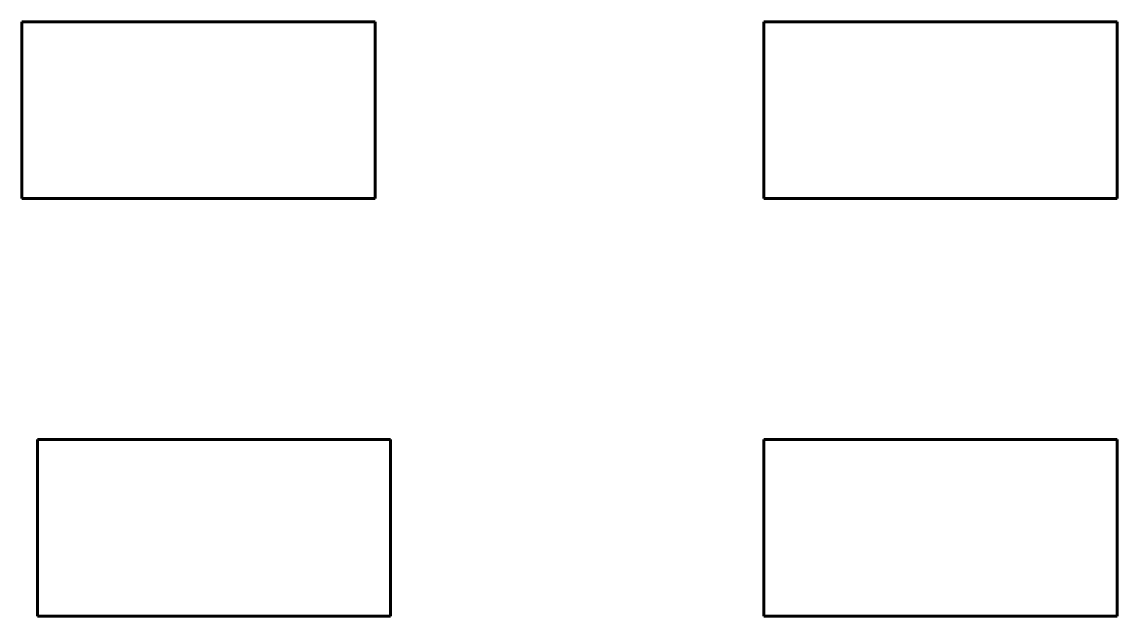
# Model space of a CAD drawing. Extents: x 0 to 297, y 0 to 292.
# Drawn here: x 85.09 to 92.84, y 102.18 to 106.38 of the extents above; entities that cross this region are included whole.
import ezdxf

# ---------------------------------------------------------------- set-up
doc = ezdxf.new("R2010")
doc.units = 0
doc.header["$MEASUREMENT"] = 0
doc.linetypes.add('K5LT_BASIC', pattern=[0])
doc.layers.add('Системный слой', color=7, linetype='Continuous')

# ---------------------------------------------------------------- blocks, each defined once
blk = doc.blocks.new('*U')
at = {"layer": 'Системный слой', "linetype": 'K5LT_BASIC', "lineweight": 60}
for p, q in [((87.5871, 106.3791), (85.0871, 106.3791)), ((85.0871, 106.3791), (85.0871, 105.1291)), ((87.5871, 105.1291), (87.5871, 106.3791)), ((92.8372, 106.3791), (90.3372, 106.3791)), ((90.3372, 106.3791), (90.3372, 105.1291)), ((92.8372, 105.1291), (92.8372, 106.3791)), ((85.0871, 105.1291), (87.5871, 105.1291)), ((90.3372, 105.1291), (92.8372, 105.1291)), ((87.6964, 103.4259), (85.1964, 103.4259)), ((85.1964, 103.4259), (85.1964, 102.1759)), ((87.6964, 102.1759), (87.6964, 103.4259)), ((92.8372, 103.4259), (90.3372, 103.4259)), ((90.3372, 103.4259), (90.3372, 102.1759)), ((92.8372, 102.1759), (92.8372, 103.4259)), ((85.1964, 102.1759), (87.6964, 102.1759)), ((90.3372, 102.1759), (92.8372, 102.1759))]:
    blk.add_line(p, q, dxfattribs=at)

msp = doc.modelspace()

# ---------------------------------------------------------------- block references
at = {"layer": 'Системный слой'}
msp.add_blockref('*U', (0, 0), dxfattribs=at)
msp.add_blockref('*U', (0, 0), dxfattribs=at)
msp.add_blockref('*U', (0, 0), dxfattribs=at)
msp.add_blockref('*U', (0, 0), dxfattribs=at)
msp.add_blockref('*U', (0, 0), dxfattribs=at)
msp.add_blockref('*U', (0, 0), dxfattribs=at)
msp.add_blockref('*U', (0, 0), dxfattribs=at)
msp.add_blockref('*U', (0, 0), dxfattribs=at)
msp.add_blockref('*U', (0, 0), dxfattribs=at)
msp.add_blockref('*U', (0, 0), dxfattribs=at)
msp.add_blockref('*U', (0, 0), dxfattribs=at)
msp.add_blockref('*U', (0, 0), dxfattribs=at)
msp.add_blockref('*U', (0, 0), dxfattribs=at)
msp.add_blockref('*U', (0, 0), dxfattribs=at)
msp.add_blockref('*U', (0, 0), dxfattribs=at)
msp.add_blockref('*U', (0, 0), dxfattribs=at)
msp.add_blockref('*U', (0, 0), dxfattribs=at)
msp.add_blockref('*U', (0, 0), dxfattribs=at)
msp.add_blockref('*U', (0, 0), dxfattribs=at)
msp.add_blockref('*U', (0, 0), dxfattribs=at)
msp.add_blockref('*U', (0, 0), dxfattribs=at)
msp.add_blockref('*U', (0, 0), dxfattribs=at)
msp.add_blockref('*U', (0, 0), dxfattribs=at)
msp.add_blockref('*U', (0, 0), dxfattribs=at)
msp.add_blockref('*U', (0, 0), dxfattribs=at)
msp.add_blockref('*U', (0, 0), dxfattribs=at)
msp.add_blockref('*U', (0, 0), dxfattribs=at)
msp.add_blockref('*U', (0, 0), dxfattribs=at)
msp.add_blockref('*U', (0, 0), dxfattribs=at)
msp.add_blockref('*U', (0, 0), dxfattribs=at)
msp.add_blockref('*U', (0, 0), dxfattribs=at)
msp.add_blockref('*U', (0, 0), dxfattribs=at)
msp.add_blockref('*U', (0, 0), dxfattribs=at)
msp.add_blockref('*U', (0, 0), dxfattribs=at)
msp.add_blockref('*U', (0, 0), dxfattribs=at)
msp.add_blockref('*U', (0, 0), dxfattribs=at)
msp.add_blockref('*U', (0, 0), dxfattribs=at)
msp.add_blockref('*U', (0, 0), dxfattribs=at)
msp.add_blockref('*U', (0, 0), dxfattribs=at)
msp.add_blockref('*U', (0, 0), dxfattribs=at)
msp.add_blockref('*U', (0, 0), dxfattribs=at)
msp.add_blockref('*U', (0, 0), dxfattribs=at)
msp.add_blockref('*U', (0, 0), dxfattribs=at)
msp.add_blockref('*U', (0, 0), dxfattribs=at)
msp.add_blockref('*U', (0, 0), dxfattribs=at)
msp.add_blockref('*U', (0, 0), dxfattribs=at)
msp.add_blockref('*U', (0, 0), dxfattribs=at)
msp.add_blockref('*U', (0, 0), dxfattribs=at)
msp.add_blockref('*U', (0, 0), dxfattribs=at)
msp.add_blockref('*U', (0, 0), dxfattribs=at)
msp.add_blockref('*U', (0, 0), dxfattribs=at)
msp.add_blockref('*U', (0, 0), dxfattribs=at)
msp.add_blockref('*U', (0, 0), dxfattribs=at)
msp.add_blockref('*U', (0, 0), dxfattribs=at)
msp.add_blockref('*U', (0, 0), dxfattribs=at)
msp.add_blockref('*U', (0, 0), dxfattribs=at)
msp.add_blockref('*U', (0, 0), dxfattribs=at)
msp.add_blockref('*U', (0, 0), dxfattribs=at)
msp.add_blockref('*U', (0, 0), dxfattribs=at)
msp.add_blockref('*U', (0, 0), dxfattribs=at)
msp.add_blockref('*U', (0, 0), dxfattribs=at)
msp.add_blockref('*U', (0, 0), dxfattribs=at)
msp.add_blockref('*U', (0, 0), dxfattribs=at)
msp.add_blockref('*U', (0, 0), dxfattribs=at)
msp.add_blockref('*U', (0, 0), dxfattribs=at)
msp.add_blockref('*U', (0, 0), dxfattribs=at)
msp.add_blockref('*U', (0, 0), dxfattribs=at)
msp.add_blockref('*U', (0, 0), dxfattribs=at)
msp.add_blockref('*U', (0, 0), dxfattribs=at)
msp.add_blockref('*U', (0, 0), dxfattribs=at)
msp.add_blockref('*U', (0, 0), dxfattribs=at)
msp.add_blockref('*U', (0, 0), dxfattribs=at)
msp.add_blockref('*U', (0, 0), dxfattribs=at)
msp.add_blockref('*U', (0, 0), dxfattribs=at)
msp.add_blockref('*U', (0, 0), dxfattribs=at)
msp.add_blockref('*U', (0, 0), dxfattribs=at)
msp.add_blockref('*U', (0, 0), dxfattribs=at)
msp.add_blockref('*U', (0, 0), dxfattribs=at)
msp.add_blockref('*U', (0, 0), dxfattribs=at)
msp.add_blockref('*U', (0, 0), dxfattribs=at)
msp.add_blockref('*U', (0, 0), dxfattribs=at)
msp.add_blockref('*U', (0, 0), dxfattribs=at)
msp.add_blockref('*U', (0, 0), dxfattribs=at)
msp.add_blockref('*U', (0, 0), dxfattribs=at)
msp.add_blockref('*U', (0, 0), dxfattribs=at)
msp.add_blockref('*U', (0, 0), dxfattribs=at)
msp.add_blockref('*U', (0, 0), dxfattribs=at)
msp.add_blockref('*U', (0, 0), dxfattribs=at)
msp.add_blockref('*U', (0, 0), dxfattribs=at)
msp.add_blockref('*U', (0, 0), dxfattribs=at)
msp.add_blockref('*U', (0, 0), dxfattribs=at)
msp.add_blockref('*U', (0, 0), dxfattribs=at)
msp.add_blockref('*U', (0, 0), dxfattribs=at)
msp.add_blockref('*U', (0, 0), dxfattribs=at)
msp.add_blockref('*U', (0, 0), dxfattribs=at)
msp.add_blockref('*U', (0, 0), dxfattribs=at)
msp.add_blockref('*U', (0, 0), dxfattribs=at)
msp.add_blockref('*U', (0, 0), dxfattribs=at)
msp.add_blockref('*U', (0, 0), dxfattribs=at)
msp.add_blockref('*U', (0, 0), dxfattribs=at)
msp.add_blockref('*U', (0, 0), dxfattribs=at)
msp.add_blockref('*U', (0, 0), dxfattribs=at)
msp.add_blockref('*U', (0, 0), dxfattribs=at)
msp.add_blockref('*U', (0, 0), dxfattribs=at)
msp.add_blockref('*U', (0, 0), dxfattribs=at)
msp.add_blockref('*U', (0, 0), dxfattribs=at)
msp.add_blockref('*U', (0, 0), dxfattribs=at)
msp.add_blockref('*U', (0, 0), dxfattribs=at)
msp.add_blockref('*U', (0, 0), dxfattribs=at)
msp.add_blockref('*U', (0, 0), dxfattribs=at)
msp.add_blockref('*U', (0, 0), dxfattribs=at)
msp.add_blockref('*U', (0, 0), dxfattribs=at)
msp.add_blockref('*U', (0, 0), dxfattribs=at)
msp.add_blockref('*U', (0, 0), dxfattribs=at)
msp.add_blockref('*U', (0, 0), dxfattribs=at)
msp.add_blockref('*U', (0, 0), dxfattribs=at)
msp.add_blockref('*U', (0, 0), dxfattribs=at)
msp.add_blockref('*U', (0, 0), dxfattribs=at)
msp.add_blockref('*U', (0, 0), dxfattribs=at)
msp.add_blockref('*U', (0, 0), dxfattribs=at)
msp.add_blockref('*U', (0, 0), dxfattribs=at)
msp.add_blockref('*U', (0, 0), dxfattribs=at)
msp.add_blockref('*U', (0, 0), dxfattribs=at)
msp.add_blockref('*U', (0, 0), dxfattribs=at)
msp.add_blockref('*U', (0, 0), dxfattribs=at)
msp.add_blockref('*U', (0, 0), dxfattribs=at)
msp.add_blockref('*U', (0, 0), dxfattribs=at)
msp.add_blockref('*U', (0, 0), dxfattribs=at)
msp.add_blockref('*U', (0, 0), dxfattribs=at)
msp.add_blockref('*U', (0, 0), dxfattribs=at)
msp.add_blockref('*U', (0, 0), dxfattribs=at)
msp.add_blockref('*U', (0, 0), dxfattribs=at)
msp.add_blockref('*U', (0, 0), dxfattribs=at)
msp.add_blockref('*U', (0, 0), dxfattribs=at)
msp.add_blockref('*U', (0, 0), dxfattribs=at)
msp.add_blockref('*U', (0, 0), dxfattribs=at)
msp.add_blockref('*U', (0, 0), dxfattribs=at)
msp.add_blockref('*U', (0, 0), dxfattribs=at)
msp.add_blockref('*U', (0, 0), dxfattribs=at)
msp.add_blockref('*U', (0, 0), dxfattribs=at)
msp.add_blockref('*U', (0, 0), dxfattribs=at)
msp.add_blockref('*U', (0, 0), dxfattribs=at)
msp.add_blockref('*U', (0, 0), dxfattribs=at)
msp.add_blockref('*U', (0, 0), dxfattribs=at)
msp.add_blockref('*U', (0, 0), dxfattribs=at)
msp.add_blockref('*U', (0, 0), dxfattribs=at)
msp.add_blockref('*U', (0, 0), dxfattribs=at)
msp.add_blockref('*U', (0, 0), dxfattribs=at)
msp.add_blockref('*U', (0, 0), dxfattribs=at)
msp.add_blockref('*U', (0, 0), dxfattribs=at)
msp.add_blockref('*U', (0, 0), dxfattribs=at)
msp.add_blockref('*U', (0, 0), dxfattribs=at)
msp.add_blockref('*U', (0, 0), dxfattribs=at)
msp.add_blockref('*U', (0, 0), dxfattribs=at)
msp.add_blockref('*U', (0, 0), dxfattribs=at)
msp.add_blockref('*U', (0, 0), dxfattribs=at)
msp.add_blockref('*U', (0, 0), dxfattribs=at)
msp.add_blockref('*U', (0, 0), dxfattribs=at)
msp.add_blockref('*U', (0, 0), dxfattribs=at)
msp.add_blockref('*U', (0, 0), dxfattribs=at)
msp.add_blockref('*U', (0, 0), dxfattribs=at)
msp.add_blockref('*U', (0, 0), dxfattribs=at)
msp.add_blockref('*U', (0, 0), dxfattribs=at)
msp.add_blockref('*U', (0, 0), dxfattribs=at)
msp.add_blockref('*U', (0, 0), dxfattribs=at)
msp.add_blockref('*U', (0, 0), dxfattribs=at)
msp.add_blockref('*U', (0, 0), dxfattribs=at)
msp.add_blockref('*U', (0, 0), dxfattribs=at)
msp.add_blockref('*U', (0, 0), dxfattribs=at)
msp.add_blockref('*U', (0, 0), dxfattribs=at)
msp.add_blockref('*U', (0, 0), dxfattribs=at)
msp.add_blockref('*U', (0, 0), dxfattribs=at)
msp.add_blockref('*U', (0, 0), dxfattribs=at)
msp.add_blockref('*U', (0, 0), dxfattribs=at)
msp.add_blockref('*U', (0, 0), dxfattribs=at)
msp.add_blockref('*U', (0, 0), dxfattribs=at)
msp.add_blockref('*U', (0, 0), dxfattribs=at)
msp.add_blockref('*U', (0, 0), dxfattribs=at)
msp.add_blockref('*U', (0, 0), dxfattribs=at)
msp.add_blockref('*U', (0, 0), dxfattribs=at)
msp.add_blockref('*U', (0, 0), dxfattribs=at)
msp.add_blockref('*U', (0, 0), dxfattribs=at)
msp.add_blockref('*U', (0, 0), dxfattribs=at)
msp.add_blockref('*U', (0, 0), dxfattribs=at)
msp.add_blockref('*U', (0, 0), dxfattribs=at)
msp.add_blockref('*U', (0, 0), dxfattribs=at)
msp.add_blockref('*U', (0, 0), dxfattribs=at)
msp.add_blockref('*U', (0, 0), dxfattribs=at)
msp.add_blockref('*U', (0, 0), dxfattribs=at)
msp.add_blockref('*U', (0, 0), dxfattribs=at)
msp.add_blockref('*U', (0, 0), dxfattribs=at)
msp.add_blockref('*U', (0, 0), dxfattribs=at)
msp.add_blockref('*U', (0, 0), dxfattribs=at)
msp.add_blockref('*U', (0, 0), dxfattribs=at)
msp.add_blockref('*U', (0, 0), dxfattribs=at)
msp.add_blockref('*U', (0, 0), dxfattribs=at)
msp.add_blockref('*U', (0, 0), dxfattribs=at)
msp.add_blockref('*U', (0, 0), dxfattribs=at)
msp.add_blockref('*U', (0, 0), dxfattribs=at)
msp.add_blockref('*U', (0, 0), dxfattribs=at)
msp.add_blockref('*U', (0, 0), dxfattribs=at)
msp.add_blockref('*U', (0, 0), dxfattribs=at)
msp.add_blockref('*U', (0, 0), dxfattribs=at)
msp.add_blockref('*U', (0, 0), dxfattribs=at)
msp.add_blockref('*U', (0, 0), dxfattribs=at)
msp.add_blockref('*U', (0, 0), dxfattribs=at)
msp.add_blockref('*U', (0, 0), dxfattribs=at)
msp.add_blockref('*U', (0, 0), dxfattribs=at)
msp.add_blockref('*U', (0, 0), dxfattribs=at)
msp.add_blockref('*U', (0, 0), dxfattribs=at)
msp.add_blockref('*U', (0, 0), dxfattribs=at)
msp.add_blockref('*U', (0, 0), dxfattribs=at)
msp.add_blockref('*U', (0, 0), dxfattribs=at)
msp.add_blockref('*U', (0, 0), dxfattribs=at)
msp.add_blockref('*U', (0, 0), dxfattribs=at)
msp.add_blockref('*U', (0, 0), dxfattribs=at)
msp.add_blockref('*U', (0, 0), dxfattribs=at)
msp.add_blockref('*U', (0, 0), dxfattribs=at)
msp.add_blockref('*U', (0, 0), dxfattribs=at)
msp.add_blockref('*U', (0, 0), dxfattribs=at)
msp.add_blockref('*U', (0, 0), dxfattribs=at)
msp.add_blockref('*U', (0, 0), dxfattribs=at)
msp.add_blockref('*U', (0, 0), dxfattribs=at)
msp.add_blockref('*U', (0, 0), dxfattribs=at)
msp.add_blockref('*U', (0, 0), dxfattribs=at)
msp.add_blockref('*U', (0, 0), dxfattribs=at)
msp.add_blockref('*U', (0, 0), dxfattribs=at)
msp.add_blockref('*U', (0, 0), dxfattribs=at)
msp.add_blockref('*U', (0, 0), dxfattribs=at)
msp.add_blockref('*U', (0, 0), dxfattribs=at)
msp.add_blockref('*U', (0, 0), dxfattribs=at)
msp.add_blockref('*U', (0, 0), dxfattribs=at)
msp.add_blockref('*U', (0, 0), dxfattribs=at)
msp.add_blockref('*U', (0, 0), dxfattribs=at)
msp.add_blockref('*U', (0, 0), dxfattribs=at)
msp.add_blockref('*U', (0, 0), dxfattribs=at)
msp.add_blockref('*U', (0, 0), dxfattribs=at)
msp.add_blockref('*U', (0, 0), dxfattribs=at)
msp.add_blockref('*U', (0, 0), dxfattribs=at)
msp.add_blockref('*U', (0, 0), dxfattribs=at)
msp.add_blockref('*U', (0, 0), dxfattribs=at)
msp.add_blockref('*U', (0, 0), dxfattribs=at)
msp.add_blockref('*U', (0, 0), dxfattribs=at)
msp.add_blockref('*U', (0, 0), dxfattribs=at)
msp.add_blockref('*U', (0, 0), dxfattribs=at)
msp.add_blockref('*U', (0, 0), dxfattribs=at)
msp.add_blockref('*U', (0, 0), dxfattribs=at)
msp.add_blockref('*U', (0, 0), dxfattribs=at)
msp.add_blockref('*U', (0, 0), dxfattribs=at)
msp.add_blockref('*U', (0, 0), dxfattribs=at)
msp.add_blockref('*U', (0, 0), dxfattribs=at)
msp.add_blockref('*U', (0, 0), dxfattribs=at)
msp.add_blockref('*U', (0, 0), dxfattribs=at)
msp.add_blockref('*U', (0, 0), dxfattribs=at)
msp.add_blockref('*U', (0, 0), dxfattribs=at)
msp.add_blockref('*U', (0, 0), dxfattribs=at)
msp.add_blockref('*U', (0, 0), dxfattribs=at)
msp.add_blockref('*U', (0, 0), dxfattribs=at)
msp.add_blockref('*U', (0, 0), dxfattribs=at)
msp.add_blockref('*U', (0, 0), dxfattribs=at)
msp.add_blockref('*U', (0, 0), dxfattribs=at)
msp.add_blockref('*U', (0, 0), dxfattribs=at)
msp.add_blockref('*U', (0, 0), dxfattribs=at)
msp.add_blockref('*U', (0, 0), dxfattribs=at)
msp.add_blockref('*U', (0, 0), dxfattribs=at)
msp.add_blockref('*U', (0, 0), dxfattribs=at)
msp.add_blockref('*U', (0, 0), dxfattribs=at)
msp.add_blockref('*U', (0, 0), dxfattribs=at)
msp.add_blockref('*U', (0, 0), dxfattribs=at)
msp.add_blockref('*U', (0, 0), dxfattribs=at)
msp.add_blockref('*U', (0, 0), dxfattribs=at)
msp.add_blockref('*U', (0, 0), dxfattribs=at)
msp.add_blockref('*U', (0, 0), dxfattribs=at)
msp.add_blockref('*U', (0, 0), dxfattribs=at)
msp.add_blockref('*U', (0, 0), dxfattribs=at)
msp.add_blockref('*U', (0, 0), dxfattribs=at)
msp.add_blockref('*U', (0, 0), dxfattribs=at)
msp.add_blockref('*U', (0, 0), dxfattribs=at)
msp.add_blockref('*U', (0, 0), dxfattribs=at)
msp.add_blockref('*U', (0, 0), dxfattribs=at)
msp.add_blockref('*U', (0, 0), dxfattribs=at)
msp.add_blockref('*U', (0, 0), dxfattribs=at)
msp.add_blockref('*U', (0, 0), dxfattribs=at)
msp.add_blockref('*U', (0, 0), dxfattribs=at)
msp.add_blockref('*U', (0, 0), dxfattribs=at)
msp.add_blockref('*U', (0, 0), dxfattribs=at)
msp.add_blockref('*U', (0, 0), dxfattribs=at)
msp.add_blockref('*U', (0, 0), dxfattribs=at)
msp.add_blockref('*U', (0, 0), dxfattribs=at)
msp.add_blockref('*U', (0, 0), dxfattribs=at)
msp.add_blockref('*U', (0, 0), dxfattribs=at)
msp.add_blockref('*U', (0, 0), dxfattribs=at)
msp.add_blockref('*U', (0, 0), dxfattribs=at)
msp.add_blockref('*U', (0, 0), dxfattribs=at)
msp.add_blockref('*U', (0, 0), dxfattribs=at)
msp.add_blockref('*U', (0, 0), dxfattribs=at)
msp.add_blockref('*U', (0, 0), dxfattribs=at)
msp.add_blockref('*U', (0, 0), dxfattribs=at)
msp.add_blockref('*U', (0, 0), dxfattribs=at)
msp.add_blockref('*U', (0, 0), dxfattribs=at)
msp.add_blockref('*U', (0, 0), dxfattribs=at)
msp.add_blockref('*U', (0, 0), dxfattribs=at)
msp.add_blockref('*U', (0, 0), dxfattribs=at)
msp.add_blockref('*U', (0, 0), dxfattribs=at)
msp.add_blockref('*U', (0, 0), dxfattribs=at)
msp.add_blockref('*U', (0, 0), dxfattribs=at)
msp.add_blockref('*U', (0, 0), dxfattribs=at)
msp.add_blockref('*U', (0, 0), dxfattribs=at)
msp.add_blockref('*U', (0, 0), dxfattribs=at)
msp.add_blockref('*U', (0, 0), dxfattribs=at)
msp.add_blockref('*U', (0, 0), dxfattribs=at)
msp.add_blockref('*U', (0, 0), dxfattribs=at)
msp.add_blockref('*U', (0, 0), dxfattribs=at)
msp.add_blockref('*U', (0, 0), dxfattribs=at)
msp.add_blockref('*U', (0, 0), dxfattribs=at)
msp.add_blockref('*U', (0, 0), dxfattribs=at)
msp.add_blockref('*U', (0, 0), dxfattribs=at)
msp.add_blockref('*U', (0, 0), dxfattribs=at)
msp.add_blockref('*U', (0, 0), dxfattribs=at)
msp.add_blockref('*U', (0, 0), dxfattribs=at)
msp.add_blockref('*U', (0, 0), dxfattribs=at)
msp.add_blockref('*U', (0, 0), dxfattribs=at)
msp.add_blockref('*U', (0, 0), dxfattribs=at)
msp.add_blockref('*U', (0, 0), dxfattribs=at)
msp.add_blockref('*U', (0, 0), dxfattribs=at)
msp.add_blockref('*U', (0, 0), dxfattribs=at)
msp.add_blockref('*U', (0, 0), dxfattribs=at)
msp.add_blockref('*U', (0, 0), dxfattribs=at)
msp.add_blockref('*U', (0, 0), dxfattribs=at)
msp.add_blockref('*U', (0, 0), dxfattribs=at)
msp.add_blockref('*U', (0, 0), dxfattribs=at)
msp.add_blockref('*U', (0, 0), dxfattribs=at)
msp.add_blockref('*U', (0, 0), dxfattribs=at)
msp.add_blockref('*U', (0, 0), dxfattribs=at)
msp.add_blockref('*U', (0, 0), dxfattribs=at)
msp.add_blockref('*U', (0, 0), dxfattribs=at)
msp.add_blockref('*U', (0, 0), dxfattribs=at)
msp.add_blockref('*U', (0, 0), dxfattribs=at)
msp.add_blockref('*U', (0, 0), dxfattribs=at)
msp.add_blockref('*U', (0, 0), dxfattribs=at)
msp.add_blockref('*U', (0, 0), dxfattribs=at)
msp.add_blockref('*U', (0, 0), dxfattribs=at)
msp.add_blockref('*U', (0, 0), dxfattribs=at)
msp.add_blockref('*U', (0, 0), dxfattribs=at)
msp.add_blockref('*U', (0, 0), dxfattribs=at)
msp.add_blockref('*U', (0, 0), dxfattribs=at)
msp.add_blockref('*U', (0, 0), dxfattribs=at)
msp.add_blockref('*U', (0, 0), dxfattribs=at)
msp.add_blockref('*U', (0, 0), dxfattribs=at)
msp.add_blockref('*U', (0, 0), dxfattribs=at)
msp.add_blockref('*U', (0, 0), dxfattribs=at)
msp.add_blockref('*U', (0, 0), dxfattribs=at)
msp.add_blockref('*U', (0, 0), dxfattribs=at)
msp.add_blockref('*U', (0, 0), dxfattribs=at)
msp.add_blockref('*U', (0, 0), dxfattribs=at)
msp.add_blockref('*U', (0, 0), dxfattribs=at)
msp.add_blockref('*U', (0, 0), dxfattribs=at)
msp.add_blockref('*U', (0, 0), dxfattribs=at)
msp.add_blockref('*U', (0, 0), dxfattribs=at)
msp.add_blockref('*U', (0, 0), dxfattribs=at)
msp.add_blockref('*U', (0, 0), dxfattribs=at)
msp.add_blockref('*U', (0, 0), dxfattribs=at)
msp.add_blockref('*U', (0, 0), dxfattribs=at)
msp.add_blockref('*U', (0, 0), dxfattribs=at)

doc.saveas('drawing.dxf')
